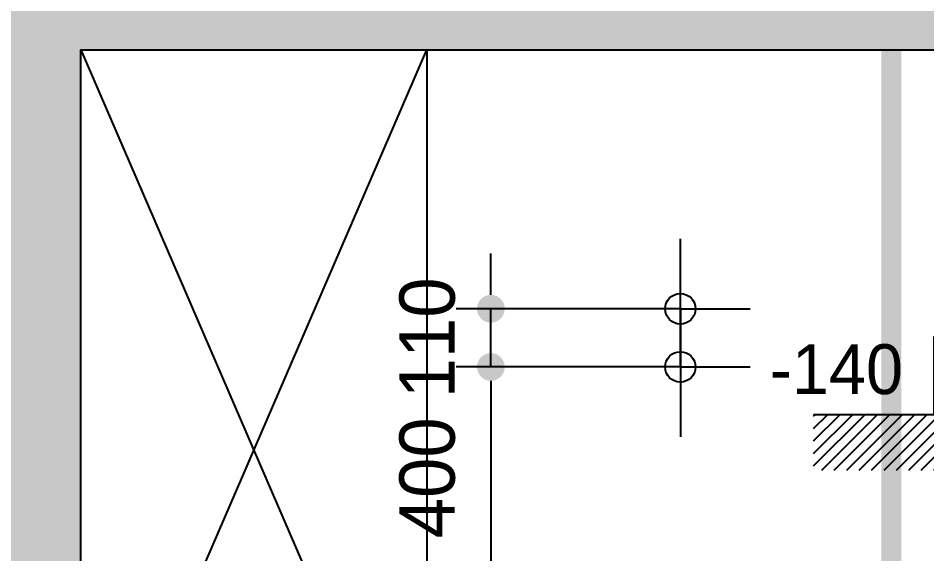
# Model space of a CAD drawing. Header units: millimetres. Extents: x 0 to 400063, y 963 to 238763.
# Drawn here: x 100514 to 102155, y 122288 to 123255 of the extents above; entities that cross this region are included whole.
import ezdxf

# ---------------------------------------------------------------- set-up
doc = ezdxf.new("R2010")
doc.units = ezdxf.units.MM
doc.header["$LTSCALE"] = 40
doc.header["$PDMODE"] = 34
doc.linetypes.add('HID', pattern=[2.3, 1.5, -0.8])
doc.layers.get('Defpoints').update_dxf_attribs({"color": 249})
doc.layers.add('.', color=7, linetype='Continuous', lineweight=13)
for name, color, linetype in [('2sec', 2, 'Continuous'), ('3TI-CE-LIGHT', 6, 'Continuous'), ('DIM', 8, 'Continuous'), ('도면층4', 4, 'Continuous'), ('도면층8', 253, 'Continuous')]:
    doc.layers.add(name, color=color, linetype=linetype)
doc.styles.add('울릉도 L', font='HYWULM.TTF')
doc.styles.add('휴먼엑스포', font='stylu.ttf')
doc.dimstyles.new('황금손50', dxfattribs={"dimscale": 50, "dimtxt": 3, "dimasz": 1, "dimexe": 1.25, "dimexo": 2, "dimgap": 1.25, "dimtad": 1, "dimdec": 0, "dimzin": 9, "dimtxsty": '울릉도 L', "dimblk": 'DOT', "dimcen": 2.5, "dimclrd": 1, "dimclre": 1, "dimadec": 0, "dimazin": 0, "dimtfac": 1, "dimtdec": 0, "dimtix": 1, "dimtmove": 0, "dimatfit": 2, "dimldrblk": 'DOT', "dimfxl": 0, "dimarcsym": 0})

# ---------------------------------------------------------------- blocks, each defined once
blk = doc.blocks.new('_Dot')
at = {"color": 0, "lineweight": -2}
blk.add_line((-0.5, 0), (-1, 0), dxfattribs=at)
at = {"color": 0, "const_width": 0.5}
blk.add_lwpolyline([(-0.25, 0, 1), (0.25, 0, 1)], format="xyb", close=True, dxfattribs=at)
blk = doc.blocks.new('*D231')
at = {"layer": 'Defpoints', "color": 0}
for p in [(101709.7, 122625.7), (101367.6, 122225.7), (101709.7, 122225.7)]:
    blk.add_point(p, dxfattribs=at)
at = {"layer": 'DIM', "color": 1, "lineweight": -2}
for p, q in [((101609.7, 122625.7), (101305.1, 122625.7)), ((101367.6, 122575.7), (101367.6, 122275.7)), ((101609.7, 122225.7), (101305.1, 122225.7))]:
    blk.add_line(p, q, dxfattribs=at)
at = {"layer": 'DIM', "color": 1, "lineweight": -2, "xscale": 50, "yscale": 50, "zscale": 50}
for p, rotation in [((101367.6, 122625.7), 90), ((101367.6, 122225.7), 270)]:
    blk.add_blockref('_Dot', p, dxfattribs=dict(at, rotation=rotation))
at = {"layer": 'DIM', "color": 0, "insert": (101253.1, 122425.7), "char_height": 100, "attachment_point": 5, "rotation": 90, "style": '울릉도 L'}
blk.add_mtext('400', dxfattribs=at)
blk = doc.blocks.new('*D232')
at = {"layer": 'Defpoints', "color": 0}
for p in [(101367.6, 122730.7), (101709.7, 122730.7), (101709.7, 122625.7)]:
    blk.add_point(p, dxfattribs=at)
at = {"layer": 'DIM', "color": 1, "lineweight": -2}
for p, q in [((101367.6, 122780.7), (101367.6, 122830.7)), ((101609.7, 122730.7), (101305.1, 122730.7)), ((101367.6, 122625.7), (101367.6, 122730.7)), ((101609.7, 122625.7), (101305.1, 122625.7)), ((101367.6, 122575.7), (101367.6, 122525.7))]:
    blk.add_line(p, q, dxfattribs=at)
at = {"layer": 'DIM', "color": 1, "lineweight": -2, "xscale": 50, "yscale": 50, "zscale": 50}
for p, rotation in [((101367.6, 122730.7), 270), ((101367.6, 122625.7), 90)]:
    blk.add_blockref('_Dot', p, dxfattribs=dict(at, rotation=rotation))
at = {"layer": 'DIM', "color": 0, "insert": (101253.1, 122678.2), "char_height": 100, "attachment_point": 5, "rotation": 90, "style": '울릉도 L'}
blk.add_mtext('110', dxfattribs=at)

msp = doc.modelspace()

# ---------------------------------------------------------------- hatches: boundary and pattern name
at = {"layer": '.'}
h = msp.add_hatch(color=251, dxfattribs=at)
h.dxf.hatch_style = 1
h.paths.add_polyline_path([(93853.2, 115385.2), (93653.2, 115293), (93653.2, 114622.2), (96087.5, 114622.2), (96087.5, 114822.2), (93853.2, 114822.2)])
h.paths.add_polyline_path([(99106.2, 114822.2), (96087.5, 114822.2), (96087.5, 114622.2), (99106.2, 114622.2)])
h.paths.add_polyline_path([(103984.1, 114767.2), (103524.1, 114767.2), (103524.1, 115409.2), (103324.1, 115409.2), (103324.1, 114822.2), (100618.2, 114822.2), (100618.2, 116297.2), (100464.1, 116297.2), (100463.2, 114822.2), (100068.2, 114822.2), (100068.2, 114622.2), (103777.1, 114622.2), (103777.1, 113259.2), (104937.1, 113259.2), (104937.1, 113947.2), (104814.1, 113947.2), (104814.1, 113382.2), (103984.1, 113382.2)])
h.paths.add_polyline_path([(103524.1, 117222.2), (103600.7, 117222.2), (103600.7, 117382.2), (100463.2, 117382.2), (100463.2, 117197.2), (100618.2, 117197.2), (100618.2, 117222.2), (103324.1, 117222.2), (103324.1, 116589.2), (103524.1, 116589.2)])
h.paths.add_polyline_path([(105592.2, 117637.2), (105392.2, 117637.2), (105392.2, 117382.2), (104395.7, 117382.2), (104395.7, 117222.2), (104584.1, 117222.2), (104584.1, 116622.2), (105414.1, 116622.2), (105414.1, 116482.2), (105592.2, 116482.2), (105592.2, 116622.2)])
h.paths.add_polyline_path([(104773.2, 117222.2), (105392.2, 117222.2), (105392.2, 116822.2), (104773.2, 116822.2)], flags=16)
h.paths.add_polyline_path([(105592.2, 120113.2), (102167.2, 120113.2), (102167.2, 119957.2), (105392.2, 119957.2), (105392.2, 119707.2), (105592.2, 119707.2)])
h.paths.add_polyline_path([(101264.2, 120113.2), (101252.2, 120113.2), (101252.2, 121753.2), (100627.2, 121753.2), (100627.2, 123198.2), (105367.2, 123198.2), (105367.2, 122488.2), (105592.2, 122488.2), (105592.2, 123398.2), (95324.2, 123398.2), (95324.2, 123480.2), (93504.2, 123480.2), (93504.2, 121396.2), (93696.2, 121396.2), (93696.2, 121334.2), (93896.2, 121334.2), (93896.2, 121396.2), (95124.2, 121396.2), (95124.2, 121282.2), (95324.2, 121282.2), (95324.2, 121595.2), (93704.2, 121595.2), (93704.2, 123280.2), (95174.2, 123280.2), (95174.2, 122320.2), (95324.2, 122320.2), (95324.2, 123198.2), (98619.2, 123198.2), (98619.2, 122450.2), (98769.2, 122450.2), (98769.2, 123198.2), (100114.2, 123198.2), (100114.2, 121753.2), (98619.2, 121753.2), (98619.2, 119821.2), (98774.2, 119821.2), (98774.2, 119957.2), (98789.2, 119957.2), (98789.2, 120107.2), (98774.2, 120107.2), (98774.2, 121557.2), (100359.2, 121557.2), (101109.2, 121557.2), (101109.2, 120107.2), (100359.2, 120107.2), (99589.2, 120107.2), (99589.2, 119957.2), (101264.2, 119957.2)])
h.paths.add_polyline_path([(100477.2, 121753.2), (100264.2, 121753.2), (100264.2, 123198.2), (100477.2, 123198.2)], flags=16)
h.paths.add_polyline_path([(98774.2, 118932.2), (95324.2, 118932.2), (95324.2, 119182.2), (95124.2, 119182.2), (95124.2, 118932.2), (95006.2, 118932.2), (95006.2, 118732.2), (98774.2, 118732.2)])
h.paths.add_polyline_path([(93973.2, 118932.2), (93896.2, 118932.2), (93896.2, 118994.2), (93696.2, 118994.2), (93695, 118749.2), (93853.2, 118732.2), (93973.2, 118732.2)])
h = msp.add_hatch()
h.set_pattern_fill('ANSI31', color=8, scale=5, angle=180)
h.set_pattern_definition([(225, (-38254.744, -38187.935), (11.2253202, -11.2253202), [])])
h.paths.add_polyline_path([(102384.1, 122679.6), (102167.2, 122679.6), (102167.2, 122539.6), (101950.3, 122539.6), (101950.3, 122439.6), (102384.1, 122439.6)])

# ---------------------------------------------------------------- linework, layer by layer
at = {"layer": '2sec'}
msp.add_lwpolyline([(100114.2, 121753.2), (98619.2, 121753.2), (98619.2, 119821.2), (98774.2, 119821.2), (98774.2, 119957.2), (98789.2, 119957.2), (98789.2, 120107.2), (98774.2, 120107.2), (98774.2, 121557.2), (101109.2, 121557.2), (101109.2, 120107.2), (99589.2, 120107.2), (99589.2, 119957.2), (101264.2, 119957.2), (101264.2, 120113.2), (101252.2, 120113.2), (101252.2, 121753.2), (100627.2, 121753.2), (100627.2, 123198.2), (105367.2, 123198.2)], dxfattribs=at)
at = {"layer": '3TI-CE-LIGHT', "color": 1}
for p, q in [((101709.7, 122730.7), (101709.7, 122856.7)), ((101709.7, 122641.6), (101709.7, 122767.6)), ((101709.7, 122625.7), (101709.7, 122751.7)), ((101709.7, 122730.7), (101583.7, 122730.7)), ((101709.7, 122730.7), (101835.7, 122730.7)), ((101709.7, 122730.7), (101709.7, 122604.7)), ((101709.7, 122625.7), (101583.7, 122625.7)), ((101709.7, 122625.7), (101835.7, 122625.7)), ((101709.7, 122625.7), (101709.7, 122499.7))]:
    msp.add_line(p, q, dxfattribs=at)
at = {"layer": '3TI-CE-LIGHT', "color": 1, "linetype": 'HID', "const_width": 36}
msp.add_lwpolyline([(102090.8, 123198.2), (102090.8, 120120.2)], dxfattribs=at)
at = {"layer": '3TI-CE-LIGHT'}
msp.add_lwpolyline([(102384.1, 122679.6), (102167.2, 122679.6), (102167.2, 122539.6), (101950.3, 122539.6)], dxfattribs=at)
for centre in [(101709.7, 122730.7), (101709.7, 122625.7)]:
    msp.add_circle(centre, 27.5, dxfattribs=at)
at = {"layer": '도면층8'}
for p, q in [((100627.2, 121753.2), (101252.2, 123198.2)), ((100627.2, 123198.2), (101252.2, 121753.2))]:
    msp.add_line(p, q, dxfattribs=at)
msp.add_lwpolyline([(101252.2, 121753.2), (100627.2, 121753.2), (100627.2, 123198.2), (101252.2, 123198.2)], close=True, dxfattribs=at)

# ---------------------------------------------------------------- texts
at = {"layer": '도면층4', "style": '휴먼엑스포'}
msp.add_text('-140', height=90, dxfattribs=at).set_placement((101870.9, 122576.7))

# ---------------------------------------------------------------- dimensions: what is measured, and where the dimension line sits
at = {"layer": 'DIM'}
dim = msp.add_linear_dim(base=(101367.6, 122730.7), p1=(101709.7, 122625.7), p2=(101709.7, 122730.7), angle=90, text='110', dimstyle='황금손50', override={"dimtxt": 2}, dxfattribs=at)
dim.commit()
dim.dimension.update_dxf_attribs({"geometry": '*D232', "text_midpoint": (101253.1, 122678.2)})
dim = msp.add_linear_dim(base=(101367.6, 122225.7), p1=(101709.7, 122625.7), p2=(101709.7, 122225.7), angle=90, dimstyle='황금손50', override={"dimtxt": 2}, dxfattribs=at)
dim.commit()
dim.dimension.update_dxf_attribs({"geometry": '*D231', "text_midpoint": (101253.1, 122425.7)})

doc.saveas('drawing.dxf')
